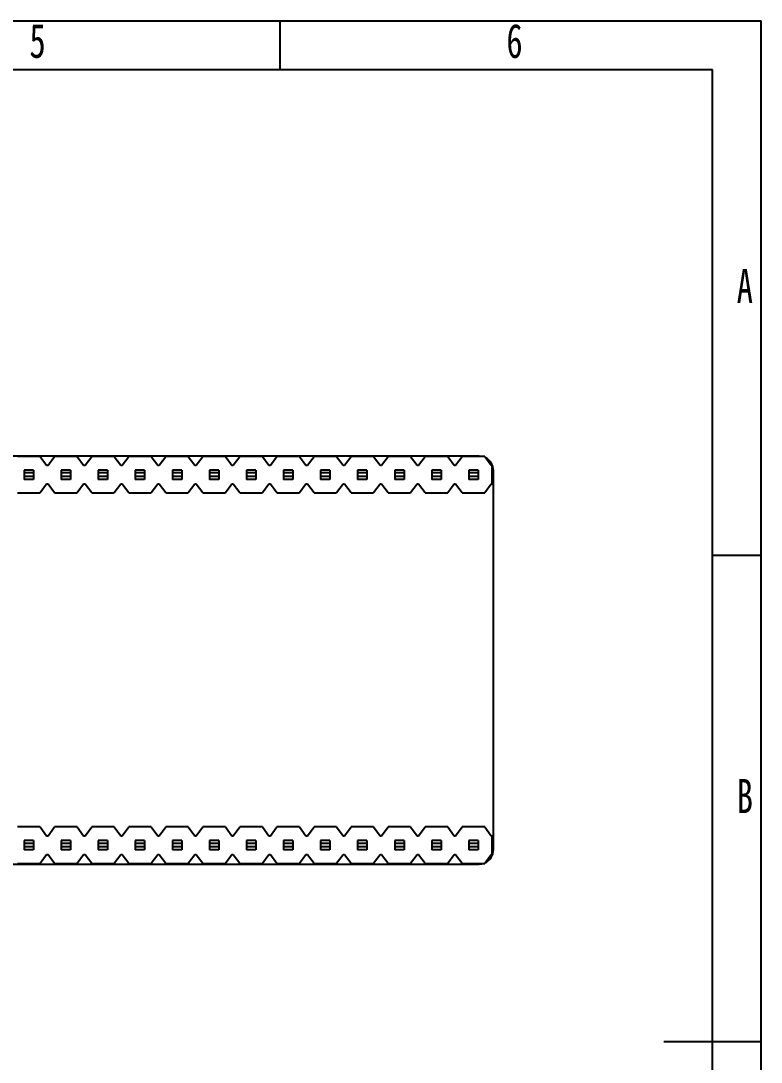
# Model space of a CAD drawing. Header units: millimetres. Extents: x 0 to 297, y 0 to 210.
# Drawn here: x 220.9 to 297, y 102.9 to 210 of the extents above; entities that cross this region are included whole.
import ezdxf

# ---------------------------------------------------------------- set-up
doc = ezdxf.new("R2010")
doc.units = ezdxf.units.MM
doc.linetypes.add('CENTERX2', pattern=[20.32, 12.7, -2.54, 2.54, -2.54])
doc.layers.add('图框', color=7, linetype='Continuous')
doc.styles.add('SLDTEXTSTYLE0', font='TXT', dxfattribs={"width": 0.7})

msp = doc.modelspace()

# ---------------------------------------------------------------- linework, layer by layer
at = {"color": 7, "linetype": 'Continuous', "lineweight": 25}
for p, q in [((267.99, 165.23), (167.49, 165.23)), ((222.86, 165.19), (220.55, 165.19)), ((222.86, 165.19), (223.53, 164.29)), ((223.68, 164.29), (224.36, 165.19)), ((226.67, 165.19), (224.36, 165.19)), ((226.67, 165.19), (227.34, 164.29)), ((227.49, 164.29), (228.17, 165.19)), ((230.48, 165.19), (228.17, 165.19)), ((230.48, 165.19), (231.15, 164.29)), ((231.3, 164.29), (231.98, 165.19)), ((234.29, 165.19), (231.98, 165.19)), ((234.29, 165.19), (234.96, 164.29)), ((235.11, 164.29), (235.79, 165.19)), ((238.1, 165.19), (235.79, 165.19)), ((238.1, 165.19), (238.77, 164.29)), ((238.92, 164.29), (239.6, 165.19)), ((241.91, 165.19), (239.6, 165.19)), ((241.91, 165.19), (242.58, 164.29)), ((242.73, 164.29), (243.41, 165.19)), ((245.72, 165.19), (243.41, 165.19)), ((245.72, 165.19), (246.39, 164.29)), ((246.54, 164.29), (247.22, 165.19)), ((249.53, 165.19), (247.22, 165.19)), ((249.53, 165.19), (250.2, 164.29)), ((250.35, 164.29), (251.03, 165.19)), ((253.34, 165.19), (251.03, 165.19)), ((253.34, 165.19), (254.01, 164.29)), ((254.16, 164.29), (254.84, 165.19)), ((257.15, 165.19), (254.84, 165.19)), ((257.15, 165.19), (257.82, 164.29)), ((257.97, 164.29), (258.65, 165.19)), ((260.96, 165.19), (258.65, 165.19)), ((260.96, 165.19), (261.63, 164.29)), ((261.78, 164.29), (262.46, 165.19)), ((264.77, 165.19), (262.46, 165.19)), ((264.77, 165.19), (265.44, 164.29)), ((265.59, 164.29), (266.27, 165.19)), ((268.58, 165.19), (266.27, 165.19)), ((268.58, 165.19), (269.25, 164.29)), ((223.53, 164.29), (223.68, 164.29)), ((227.34, 164.29), (227.49, 164.29)), ((231.15, 164.29), (231.3, 164.29)), ((234.96, 164.29), (235.11, 164.29)), ((238.77, 164.29), (238.92, 164.29)), ((242.58, 164.29), (242.73, 164.29)), ((246.39, 164.29), (246.54, 164.29)), ((250.2, 164.29), (250.35, 164.29)), ((254.01, 164.29), (254.16, 164.29)), ((257.82, 164.29), (257.97, 164.29)), ((261.63, 164.29), (261.78, 164.29)), ((265.44, 164.29), (265.59, 164.29)), ((269.25, 164.29), (269.33, 164.29)), ((269.33, 162.34), (269.33, 164.29)), ((222.18, 163.8), (221.22, 163.8)), ((221.22, 163.8), (221.22, 163.5)), ((222.18, 163.5), (221.22, 163.5)), ((221.22, 163.5), (221.22, 163.14)), ((222.18, 163.14), (221.22, 163.14)), ((221.22, 163.14), (221.22, 162.84)), ((222.18, 162.84), (221.22, 162.84)), ((222.18, 163.8), (222.18, 163.5)), ((222.18, 163.5), (222.18, 163.14)), ((222.18, 163.14), (222.18, 162.84)), ((225.99, 163.8), (225.03, 163.8)), ((225.03, 163.8), (225.03, 163.5)), ((225.99, 163.5), (225.03, 163.5)), ((225.03, 163.5), (225.03, 163.14)), ((225.99, 163.14), (225.03, 163.14)), ((225.03, 163.14), (225.03, 162.84)), ((225.99, 162.84), (225.03, 162.84)), ((225.99, 163.8), (225.99, 163.5)), ((225.99, 163.5), (225.99, 163.14)), ((225.99, 163.14), (225.99, 162.84)), ((229.8, 163.8), (228.84, 163.8)), ((228.84, 163.8), (228.84, 163.5)), ((229.8, 163.5), (228.84, 163.5)), ((228.84, 163.5), (228.84, 163.14)), ((229.8, 163.14), (228.84, 163.14)), ((228.84, 163.14), (228.84, 162.84)), ((229.8, 162.84), (228.84, 162.84)), ((229.8, 163.8), (229.8, 163.5)), ((229.8, 163.5), (229.8, 163.14)), ((229.8, 163.14), (229.8, 162.84)), ((233.61, 163.8), (232.65, 163.8)), ((232.65, 163.8), (232.65, 163.5)), ((233.61, 163.5), (232.65, 163.5)), ((232.65, 163.5), (232.65, 163.14)), ((233.61, 163.14), (232.65, 163.14)), ((232.65, 163.14), (232.65, 162.84)), ((233.61, 162.84), (232.65, 162.84)), ((233.61, 163.8), (233.61, 163.5)), ((233.61, 163.5), (233.61, 163.14)), ((233.61, 163.14), (233.61, 162.84)), ((237.42, 163.8), (236.46, 163.8)), ((236.46, 163.8), (236.46, 163.5)), ((237.42, 163.5), (236.46, 163.5)), ((236.46, 163.5), (236.46, 163.14)), ((237.42, 163.14), (236.46, 163.14)), ((236.46, 163.14), (236.46, 162.84)), ((237.42, 162.84), (236.46, 162.84)), ((237.42, 163.8), (237.42, 163.5)), ((237.42, 163.5), (237.42, 163.14)), ((237.42, 163.14), (237.42, 162.84)), ((241.23, 163.8), (240.27, 163.8)), ((240.27, 163.8), (240.27, 163.5)), ((241.23, 163.5), (240.27, 163.5)), ((240.27, 163.5), (240.27, 163.14)), ((241.23, 163.14), (240.27, 163.14)), ((240.27, 163.14), (240.27, 162.84)), ((241.23, 162.84), (240.27, 162.84)), ((241.23, 163.8), (241.23, 163.5)), ((241.23, 163.5), (241.23, 163.14)), ((241.23, 163.14), (241.23, 162.84)), ((245.04, 163.8), (244.08, 163.8)), ((244.08, 163.8), (244.08, 163.5)), ((245.04, 163.5), (244.08, 163.5)), ((244.08, 163.5), (244.08, 163.14)), ((245.04, 163.14), (244.08, 163.14)), ((244.08, 163.14), (244.08, 162.84)), ((245.04, 162.84), (244.08, 162.84)), ((245.04, 163.8), (245.04, 163.5)), ((245.04, 163.5), (245.04, 163.14)), ((245.04, 163.14), (245.04, 162.84)), ((248.85, 163.8), (247.89, 163.8)), ((247.89, 163.8), (247.89, 163.5)), ((248.85, 163.5), (247.89, 163.5)), ((247.89, 163.5), (247.89, 163.14)), ((248.85, 163.14), (247.89, 163.14)), ((247.89, 163.14), (247.89, 162.84)), ((248.85, 162.84), (247.89, 162.84)), ((248.85, 163.8), (248.85, 163.5)), ((248.85, 163.5), (248.85, 163.14)), ((248.85, 163.14), (248.85, 162.84)), ((252.66, 163.8), (251.7, 163.8)), ((251.7, 163.8), (251.7, 163.5)), ((252.66, 163.5), (251.7, 163.5)), ((251.7, 163.5), (251.7, 163.14)), ((252.66, 163.14), (251.7, 163.14)), ((251.7, 163.14), (251.7, 162.84)), ((252.66, 162.84), (251.7, 162.84)), ((252.66, 163.8), (252.66, 163.5)), ((252.66, 163.5), (252.66, 163.14)), ((252.66, 163.14), (252.66, 162.84)), ((256.47, 163.8), (255.51, 163.8)), ((255.51, 163.8), (255.51, 163.5)), ((256.47, 163.5), (255.51, 163.5)), ((255.51, 163.5), (255.51, 163.14)), ((256.47, 163.14), (255.51, 163.14)), ((255.51, 163.14), (255.51, 162.84)), ((256.47, 162.84), (255.51, 162.84)), ((256.47, 163.8), (256.47, 163.5)), ((256.47, 163.5), (256.47, 163.14)), ((256.47, 163.14), (256.47, 162.84)), ((260.28, 163.8), (259.32, 163.8)), ((259.32, 163.8), (259.32, 163.5)), ((260.28, 163.5), (259.32, 163.5)), ((259.32, 163.5), (259.32, 163.14)), ((260.28, 163.14), (259.32, 163.14)), ((259.32, 163.14), (259.32, 162.84)), ((260.28, 162.84), (259.32, 162.84)), ((260.28, 163.8), (260.28, 163.5)), ((260.28, 163.5), (260.28, 163.14)), ((260.28, 163.14), (260.28, 162.84)), ((264.09, 163.8), (263.13, 163.8)), ((263.13, 163.8), (263.13, 163.5)), ((264.09, 163.5), (263.13, 163.5)), ((263.13, 163.5), (263.13, 163.14)), ((264.09, 163.14), (263.13, 163.14)), ((263.13, 163.14), (263.13, 162.84)), ((264.09, 162.84), (263.13, 162.84)), ((264.09, 163.8), (264.09, 163.5)), ((264.09, 163.5), (264.09, 163.14)), ((264.09, 163.14), (264.09, 162.84)), ((267.9, 163.8), (266.94, 163.8)), ((266.94, 163.8), (266.94, 163.5)), ((267.9, 163.5), (266.94, 163.5)), ((266.94, 163.5), (266.94, 163.14)), ((267.9, 163.14), (266.94, 163.14)), ((266.94, 163.14), (266.94, 162.84)), ((267.9, 162.84), (266.94, 162.84)), ((267.9, 163.8), (267.9, 163.5)), ((267.9, 163.5), (267.9, 163.14)), ((267.9, 163.14), (267.9, 162.84)), ((269.47, 124.75), (269.47, 163.75)), ((223.53, 162.34), (222.86, 161.44)), ((223.68, 162.34), (223.53, 162.34)), ((224.36, 161.44), (223.68, 162.34)), ((227.34, 162.34), (226.67, 161.44)), ((227.49, 162.34), (227.34, 162.34)), ((228.17, 161.44), (227.49, 162.34)), ((231.15, 162.34), (230.48, 161.44)), ((231.3, 162.34), (231.15, 162.34)), ((231.98, 161.44), (231.3, 162.34)), ((234.96, 162.34), (234.29, 161.44)), ((235.11, 162.34), (234.96, 162.34)), ((235.79, 161.44), (235.11, 162.34)), ((238.77, 162.34), (238.1, 161.44)), ((238.92, 162.34), (238.77, 162.34)), ((239.6, 161.44), (238.92, 162.34)), ((242.58, 162.34), (241.91, 161.44)), ((242.73, 162.34), (242.58, 162.34)), ((243.41, 161.44), (242.73, 162.34)), ((246.39, 162.34), (245.72, 161.44)), ((246.54, 162.34), (246.39, 162.34)), ((247.22, 161.44), (246.54, 162.34)), ((250.2, 162.34), (249.53, 161.44)), ((250.35, 162.34), (250.2, 162.34)), ((251.03, 161.44), (250.35, 162.34)), ((254.01, 162.34), (253.34, 161.44)), ((254.16, 162.34), (254.01, 162.34)), ((254.84, 161.44), (254.16, 162.34)), ((257.82, 162.34), (257.15, 161.44)), ((257.97, 162.34), (257.82, 162.34)), ((258.65, 161.44), (257.97, 162.34)), ((261.63, 162.34), (260.96, 161.44)), ((261.78, 162.34), (261.63, 162.34)), ((262.46, 161.44), (261.78, 162.34)), ((265.44, 162.34), (264.77, 161.44)), ((265.59, 162.34), (265.44, 162.34)), ((266.27, 161.44), (265.59, 162.34)), ((269.25, 162.34), (268.58, 161.44)), ((269.33, 162.34), (269.25, 162.34)), ((220.55, 161.44), (222.86, 161.44)), ((224.36, 161.44), (226.67, 161.44)), ((228.17, 161.44), (230.48, 161.44)), ((231.98, 161.44), (234.29, 161.44)), ((235.79, 161.44), (238.1, 161.44)), ((239.6, 161.44), (241.91, 161.44)), ((243.41, 161.44), (245.72, 161.44)), ((247.22, 161.44), (249.53, 161.44)), ((251.03, 161.44), (253.34, 161.44)), ((254.84, 161.44), (257.15, 161.44)), ((258.65, 161.44), (260.96, 161.44)), ((262.46, 161.44), (264.77, 161.44)), ((266.27, 161.44), (268.58, 161.44)), ((222.86, 127.09), (220.55, 127.09)), ((222.86, 127.09), (223.53, 126.19)), ((223.68, 126.19), (224.36, 127.09)), ((226.67, 127.09), (224.36, 127.09)), ((226.67, 127.09), (227.34, 126.19)), ((227.49, 126.19), (228.17, 127.09)), ((230.48, 127.09), (228.17, 127.09)), ((230.48, 127.09), (231.15, 126.19)), ((231.3, 126.19), (231.98, 127.09)), ((234.29, 127.09), (231.98, 127.09)), ((234.29, 127.09), (234.96, 126.19)), ((235.11, 126.19), (235.79, 127.09)), ((238.1, 127.09), (235.79, 127.09)), ((238.1, 127.09), (238.77, 126.19)), ((238.92, 126.19), (239.6, 127.09)), ((241.91, 127.09), (239.6, 127.09)), ((241.91, 127.09), (242.58, 126.19)), ((242.73, 126.19), (243.41, 127.09)), ((245.72, 127.09), (243.41, 127.09)), ((245.72, 127.09), (246.39, 126.19)), ((246.54, 126.19), (247.22, 127.09)), ((249.53, 127.09), (247.22, 127.09)), ((249.53, 127.09), (250.2, 126.19)), ((250.35, 126.19), (251.03, 127.09)), ((253.34, 127.09), (251.03, 127.09)), ((253.34, 127.09), (254.01, 126.19)), ((254.16, 126.19), (254.84, 127.09)), ((257.15, 127.09), (254.84, 127.09)), ((257.15, 127.09), (257.82, 126.19)), ((257.97, 126.19), (258.65, 127.09)), ((260.96, 127.09), (258.65, 127.09)), ((260.96, 127.09), (261.63, 126.19)), ((261.78, 126.19), (262.46, 127.09)), ((264.77, 127.09), (262.46, 127.09)), ((264.77, 127.09), (265.44, 126.19)), ((265.59, 126.19), (266.27, 127.09)), ((268.58, 127.09), (266.27, 127.09)), ((268.58, 127.09), (269.25, 126.19)), ((222.18, 125.7), (221.22, 125.7)), ((221.22, 125.7), (221.22, 125.4)), ((222.18, 125.4), (221.22, 125.4)), ((221.22, 125.4), (221.22, 125.04)), ((222.18, 125.7), (222.18, 125.4)), ((222.18, 125.4), (222.18, 125.04)), ((223.53, 126.19), (223.68, 126.19)), ((225.99, 125.7), (225.03, 125.7)), ((225.03, 125.7), (225.03, 125.4)), ((225.99, 125.4), (225.03, 125.4)), ((225.03, 125.4), (225.03, 125.04)), ((225.99, 125.7), (225.99, 125.4)), ((225.99, 125.4), (225.99, 125.04)), ((227.34, 126.19), (227.49, 126.19)), ((229.8, 125.7), (228.84, 125.7)), ((228.84, 125.7), (228.84, 125.4)), ((229.8, 125.4), (228.84, 125.4)), ((228.84, 125.4), (228.84, 125.04)), ((229.8, 125.7), (229.8, 125.4)), ((229.8, 125.4), (229.8, 125.04)), ((231.15, 126.19), (231.3, 126.19)), ((233.61, 125.7), (232.65, 125.7)), ((232.65, 125.7), (232.65, 125.4)), ((233.61, 125.4), (232.65, 125.4)), ((232.65, 125.4), (232.65, 125.04)), ((233.61, 125.7), (233.61, 125.4)), ((233.61, 125.4), (233.61, 125.04)), ((234.96, 126.19), (235.11, 126.19)), ((237.42, 125.7), (236.46, 125.7)), ((236.46, 125.7), (236.46, 125.4)), ((237.42, 125.4), (236.46, 125.4)), ((236.46, 125.4), (236.46, 125.04)), ((237.42, 125.7), (237.42, 125.4)), ((237.42, 125.4), (237.42, 125.04)), ((238.77, 126.19), (238.92, 126.19)), ((241.23, 125.7), (240.27, 125.7)), ((240.27, 125.7), (240.27, 125.4)), ((241.23, 125.4), (240.27, 125.4)), ((240.27, 125.4), (240.27, 125.04)), ((241.23, 125.7), (241.23, 125.4)), ((241.23, 125.4), (241.23, 125.04)), ((242.58, 126.19), (242.73, 126.19)), ((245.04, 125.7), (244.08, 125.7)), ((244.08, 125.7), (244.08, 125.4)), ((245.04, 125.4), (244.08, 125.4)), ((244.08, 125.4), (244.08, 125.04)), ((245.04, 125.7), (245.04, 125.4)), ((245.04, 125.4), (245.04, 125.04)), ((246.39, 126.19), (246.54, 126.19)), ((248.85, 125.7), (247.89, 125.7)), ((247.89, 125.7), (247.89, 125.4)), ((248.85, 125.4), (247.89, 125.4)), ((247.89, 125.4), (247.89, 125.04)), ((248.85, 125.7), (248.85, 125.4)), ((248.85, 125.4), (248.85, 125.04)), ((250.2, 126.19), (250.35, 126.19)), ((252.66, 125.7), (251.7, 125.7)), ((251.7, 125.7), (251.7, 125.4)), ((252.66, 125.4), (251.7, 125.4)), ((251.7, 125.4), (251.7, 125.04)), ((252.66, 125.7), (252.66, 125.4)), ((252.66, 125.4), (252.66, 125.04)), ((254.01, 126.19), (254.16, 126.19)), ((256.47, 125.7), (255.51, 125.7)), ((255.51, 125.7), (255.51, 125.4)), ((256.47, 125.4), (255.51, 125.4)), ((255.51, 125.4), (255.51, 125.04)), ((256.47, 125.7), (256.47, 125.4)), ((256.47, 125.4), (256.47, 125.04)), ((257.82, 126.19), (257.97, 126.19)), ((260.28, 125.7), (259.32, 125.7)), ((259.32, 125.7), (259.32, 125.4)), ((260.28, 125.4), (259.32, 125.4)), ((259.32, 125.4), (259.32, 125.04)), ((260.28, 125.7), (260.28, 125.4)), ((260.28, 125.4), (260.28, 125.04)), ((261.63, 126.19), (261.78, 126.19)), ((264.09, 125.7), (263.13, 125.7)), ((263.13, 125.7), (263.13, 125.4)), ((264.09, 125.4), (263.13, 125.4)), ((263.13, 125.4), (263.13, 125.04)), ((264.09, 125.7), (264.09, 125.4)), ((264.09, 125.4), (264.09, 125.04)), ((265.44, 126.19), (265.59, 126.19)), ((267.9, 125.7), (266.94, 125.7)), ((266.94, 125.7), (266.94, 125.4)), ((267.9, 125.4), (266.94, 125.4)), ((266.94, 125.4), (266.94, 125.04)), ((267.9, 125.7), (267.9, 125.4)), ((267.9, 125.4), (267.9, 125.04)), ((269.25, 126.19), (269.33, 126.19)), ((269.33, 124.24), (269.33, 126.19)), ((222.18, 125.04), (221.22, 125.04)), ((221.22, 125.04), (221.22, 124.74)), ((222.18, 124.74), (221.22, 124.74)), ((222.18, 125.04), (222.18, 124.74)), ((223.53, 124.24), (222.86, 123.34)), ((223.68, 124.24), (223.53, 124.24)), ((224.36, 123.34), (223.68, 124.24)), ((225.99, 125.04), (225.03, 125.04)), ((225.03, 125.04), (225.03, 124.74)), ((225.99, 124.74), (225.03, 124.74)), ((225.99, 125.04), (225.99, 124.74)), ((227.34, 124.24), (226.67, 123.34)), ((227.49, 124.24), (227.34, 124.24)), ((228.17, 123.34), (227.49, 124.24)), ((229.8, 125.04), (228.84, 125.04)), ((228.84, 125.04), (228.84, 124.74)), ((229.8, 124.74), (228.84, 124.74)), ((229.8, 125.04), (229.8, 124.74)), ((231.15, 124.24), (230.48, 123.34)), ((231.3, 124.24), (231.15, 124.24)), ((231.98, 123.34), (231.3, 124.24)), ((233.61, 125.04), (232.65, 125.04)), ((232.65, 125.04), (232.65, 124.74)), ((233.61, 124.74), (232.65, 124.74)), ((233.61, 125.04), (233.61, 124.74)), ((234.96, 124.24), (234.29, 123.34)), ((235.11, 124.24), (234.96, 124.24)), ((235.79, 123.34), (235.11, 124.24)), ((237.42, 125.04), (236.46, 125.04)), ((236.46, 125.04), (236.46, 124.74)), ((237.42, 124.74), (236.46, 124.74)), ((237.42, 125.04), (237.42, 124.74)), ((238.77, 124.24), (238.1, 123.34)), ((238.92, 124.24), (238.77, 124.24)), ((239.6, 123.34), (238.92, 124.24)), ((241.23, 125.04), (240.27, 125.04)), ((240.27, 125.04), (240.27, 124.74)), ((241.23, 124.74), (240.27, 124.74)), ((241.23, 125.04), (241.23, 124.74)), ((242.58, 124.24), (241.91, 123.34)), ((242.73, 124.24), (242.58, 124.24)), ((243.41, 123.34), (242.73, 124.24)), ((245.04, 125.04), (244.08, 125.04)), ((244.08, 125.04), (244.08, 124.74)), ((245.04, 124.74), (244.08, 124.74)), ((245.04, 125.04), (245.04, 124.74)), ((246.39, 124.24), (245.72, 123.34)), ((246.54, 124.24), (246.39, 124.24)), ((247.22, 123.34), (246.54, 124.24)), ((248.85, 125.04), (247.89, 125.04)), ((247.89, 125.04), (247.89, 124.74)), ((248.85, 124.74), (247.89, 124.74)), ((248.85, 125.04), (248.85, 124.74)), ((250.2, 124.24), (249.53, 123.34)), ((250.35, 124.24), (250.2, 124.24)), ((251.03, 123.34), (250.35, 124.24)), ((252.66, 125.04), (251.7, 125.04)), ((251.7, 125.04), (251.7, 124.74)), ((252.66, 124.74), (251.7, 124.74)), ((252.66, 125.04), (252.66, 124.74)), ((254.01, 124.24), (253.34, 123.34)), ((254.16, 124.24), (254.01, 124.24)), ((254.84, 123.34), (254.16, 124.24)), ((256.47, 125.04), (255.51, 125.04)), ((255.51, 125.04), (255.51, 124.74)), ((256.47, 124.74), (255.51, 124.74)), ((256.47, 125.04), (256.47, 124.74)), ((257.82, 124.24), (257.15, 123.34)), ((257.97, 124.24), (257.82, 124.24)), ((258.65, 123.34), (257.97, 124.24)), ((260.28, 125.04), (259.32, 125.04)), ((259.32, 125.04), (259.32, 124.74)), ((260.28, 124.74), (259.32, 124.74)), ((260.28, 125.04), (260.28, 124.74)), ((261.63, 124.24), (260.96, 123.34)), ((261.78, 124.24), (261.63, 124.24)), ((262.46, 123.34), (261.78, 124.24)), ((264.09, 125.04), (263.13, 125.04)), ((263.13, 125.04), (263.13, 124.74)), ((264.09, 124.74), (263.13, 124.74)), ((264.09, 125.04), (264.09, 124.74)), ((265.44, 124.24), (264.77, 123.34)), ((265.59, 124.24), (265.44, 124.24)), ((266.27, 123.34), (265.59, 124.24)), ((267.9, 125.04), (266.94, 125.04)), ((266.94, 125.04), (266.94, 124.74)), ((267.9, 124.74), (266.94, 124.74)), ((267.9, 125.04), (267.9, 124.74)), ((269.25, 124.24), (268.58, 123.34)), ((269.33, 124.24), (269.25, 124.24)), ((167.49, 123.26), (267.99, 123.26)), ((220.55, 123.34), (222.86, 123.34)), ((224.36, 123.34), (226.67, 123.34)), ((228.17, 123.34), (230.48, 123.34)), ((231.98, 123.34), (234.29, 123.34)), ((235.79, 123.34), (238.1, 123.34)), ((239.6, 123.34), (241.91, 123.34)), ((243.41, 123.34), (245.72, 123.34)), ((247.22, 123.34), (249.53, 123.34)), ((251.03, 123.34), (253.34, 123.34)), ((254.84, 123.34), (257.15, 123.34)), ((258.65, 123.34), (260.96, 123.34)), ((262.46, 123.34), (264.77, 123.34)), ((266.27, 123.34), (268.58, 123.34))]:
    msp.add_line(p, q, dxfattribs=at)
at = {"color": 7, "linetype": 'Continuous', "lineweight": 25, "flags": 128}
for points in [[(268.3, 165.19), (268.28, 165.2), (267.99, 165.23)], [(267.99, 123.26), (268.28, 123.29), (268.47, 123.34)]]:
    msp.add_lwpolyline(points, dxfattribs=at)
at = {"color": 7, "linetype": 'Continuous', "lineweight": 25}
for centre, start, end in [((267.99, 163.75), 0, 62.3861), ((267.99, 124.75), 295.2458, 0)]:
    msp.add_arc(centre, 1.48, start, end, dxfattribs=at)
at = {"layer": '图框'}
for p, q in [((0, 210), (297, 210)), ((247.5, 210), (247.5, 205)), ((297, 0), (297, 210)), ((297, 155), (292, 155))]:
    msp.add_line(p, q, dxfattribs=at)
at = {"layer": '图框', "linetype": 'CENTERX2'}
msp.add_line((247.5, 210), (247.5, 205), dxfattribs=at)
at = {"layer": '图框', "linetype": 'Continuous', "lineweight": 25}
for p in [(5, 205), (292, 5)]:
    msp.add_line(p, (292, 205), dxfattribs=at)
at = {"layer": '图框', "lineweight": 25}
msp.add_line((297, 105), (287, 105), dxfattribs=at)

# ---------------------------------------------------------------- texts
at = {"layer": '图框', "char_height": 3.5, "attachment_point": 2, "style": 'SLDTEXTSTYLE0'}
for s, insert in [('5', (222.6, 209.69)), ('6', (271.64, 209.69)), ('A', (295.32, 184.49)), ('B', (295.32, 132.02))]:
    msp.add_mtext(s, dxfattribs=dict(at, insert=insert))

doc.saveas('drawing.dxf')
